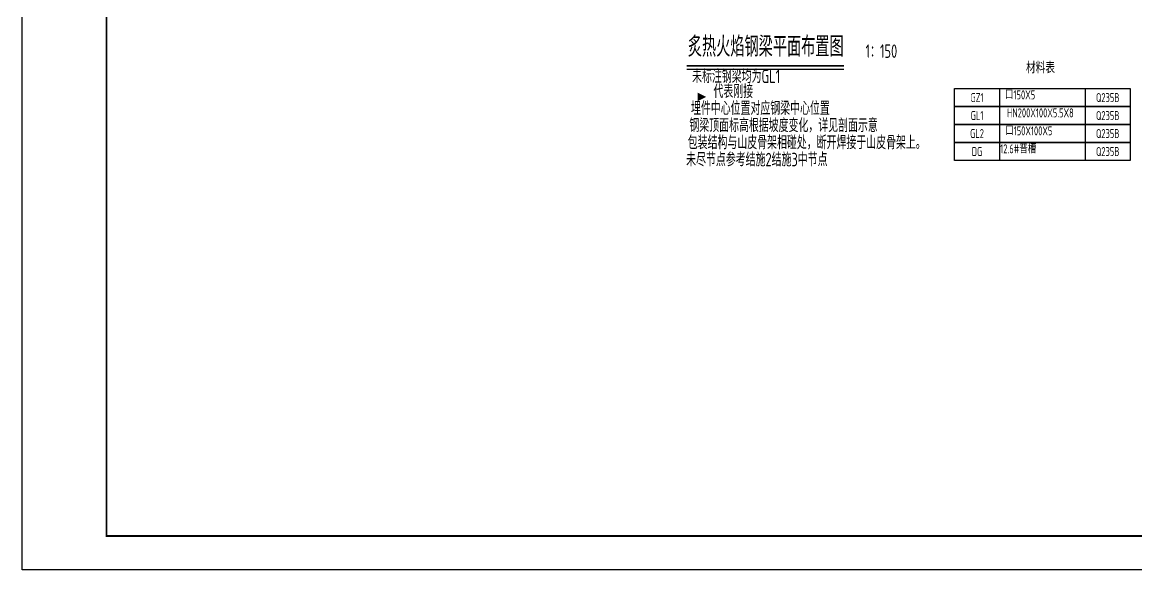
# Model space of a CAD drawing. Extents: x -803796 to -501762, y -1479216 to -846035.
# Drawn here: x -590862 to -541295, y -1266336 to -1241982 of the extents above; entities that cross this region are included whole.
import ezdxf
from ezdxf.enums import TextEntityAlignment as Align

# ---------------------------------------------------------------- set-up
doc = ezdxf.new("R2010")
doc.units = 0
doc.header["$LTSCALE"] = 1500
for name, color, linetype in [('BORDER', 7, 'CONTINUOUS'), ('NUM', 7, 'CONTINUOUS'), ('STPM_RBEAM_SIG', 2, 'CONTINUOUS'), ('TAB', 7, 'CONTINUOUS')]:
    doc.layers.add(name, color=color, linetype=linetype)
doc.styles.add('TSSD_NORM', font='tssdeng.shx', dxfattribs={"width": 0.7, "bigfont": 'hztxt.shx'})

msp = doc.modelspace()

# ---------------------------------------------------------------- linework, layer by layer
at = {"layer": 'BORDER', "elevation": -3.1}
msp.add_lwpolyline([(-590861.8, -1266335.8), (-590861.8, -1203335.8), (-501761.8, -1203335.8), (-501761.8, -1266335.8)], close=True, dxfattribs=at)
at = {"layer": 'BORDER', "const_width": 75, "elevation": -3.1}
msp.add_lwpolyline([(-587111.8, -1264835.8), (-587111.8, -1204835.8), (-503261.8, -1204835.8), (-503261.8, -1264835.8)], close=True, dxfattribs=at)
at = {"layer": 'NUM', "const_width": 75}
msp.add_lwpolyline([(-561311.6, -1243919.8), (-554321, -1243919.8)], dxfattribs=at)
at = {"layer": 'NUM'}
msp.add_lwpolyline([(-561311.6, -1244069.8), (-554321, -1244069.8)], dxfattribs=at)
at = {"layer": 'STPM_RBEAM_SIG'}
msp.add_lwpolyline([(-560818.9, -1245300.5, 375, 0, 0), (-560443.9, -1245300.5, 375, 0, 0)], format="xyseb", dxfattribs=at)
at = {"layer": 'TAB'}
for p, q in [((-547395.8, -1244931.5, -6.2), (-547395.8, -1246531.5, -6.2)), ((-543582, -1244931.5, -6.2), (-543582, -1246531.5, -6.2)), ((-547395.8, -1246531.5, -6.2), (-547395.8, -1248131.5, -6.2)), ((-543582, -1246531.5, -6.2), (-543582, -1248131.5, -6.2))]:
    msp.add_line(p, q, dxfattribs=at)
at = {"layer": 'TAB', "elevation": -6.2}
for points in [[(-549395.8, -1244931.5), (-541582, -1244931.5), (-541582, -1245731.5), (-549395.8, -1245731.5)], [(-549395.8, -1245731.5), (-541582, -1245731.5), (-541582, -1246531.5), (-549395.8, -1246531.5)], [(-549395.8, -1246531.5), (-541582, -1246531.5), (-541582, -1247331.5), (-549395.8, -1247331.5)], [(-549395.8, -1247331.5), (-541582, -1247331.5), (-541582, -1247331.5), (-549395.8, -1247331.5)], [(-549395.8, -1247331.5), (-541582, -1247331.5), (-541582, -1248131.5), (-549395.8, -1248131.5)]]:
    msp.add_lwpolyline(points, close=True, dxfattribs=at)

# ---------------------------------------------------------------- texts
at = {"layer": 'NUM', "style": 'TSSD_NORM', "width": 0.7}
for s, height, p in [('炙热火焰钢梁平面布置图', 900, (-561258.6, -1243785.2)), (' 1：150', 600, (-553610.6, -1243746.8)), ('未标注钢梁均为GL1', 600, (-561069.3, -1244867.5)), ('代表刚接', 600, (-560119.6, -1245535.8)), ('埋件中心位置对应钢梁中心位置', 600, (-561119.8, -1246288.9)), ('钢梁顶面标高根据坡度变化，详见剖面示意', 600, (-561191.4, -1247049.1)), ('包装结构与山皮骨架相碰处，断开焊接于山皮骨架上。', 600, (-561263.1, -1247809.3)), ('未尽节点参考结施2结施3中节点', 600, (-561334.7, -1248569.5))]:
    msp.add_text(s, height=height, dxfattribs=at).set_placement(p, align=Align.BOTTOM_LEFT)
at = {"layer": 'TAB', "style": 'TSSD_NORM', "width": 0.7}
for s, height, p in [('材料表', 511.5, (-545575.1, -1244410.5, -6.2)), ('口150X5', 400.5, (-546482.6, -1245531.5, -6.2)), ('HN200X100X5.5X8', 400.5, (-545576.2, -1246331.5, -6.2)), ('口150X100X5', 400.5, (-546095.8, -1247131.5, -6.2)), ('12.6#普槽', 400.5, (-546564.2, -1247931.5, -6.2))]:
    msp.add_text(s, height=height, dxfattribs=at).set_placement(p, align=Align.BOTTOM_CENTER)
for s, p in [('GZ1', (-548395.8, -1245331.5, -6.2)), ('Q235B', (-542582, -1245331.5, -6.2)), ('GL1', (-548395.8, -1246131.5, -6.2)), ('Q235B', (-542582, -1246131.5, -6.2)), ('GL2', (-548395.8, -1246931.5, -6.2)), ('Q235B', (-542582, -1246931.5, -6.2)), ('DG', (-548395.8, -1247731.5, -6.2)), ('Q235B', (-542582, -1247731.5, -6.2))]:
    msp.add_text(s, height=400, dxfattribs=at).set_placement(p, align=Align.MIDDLE_CENTER)

doc.saveas('drawing.dxf')
